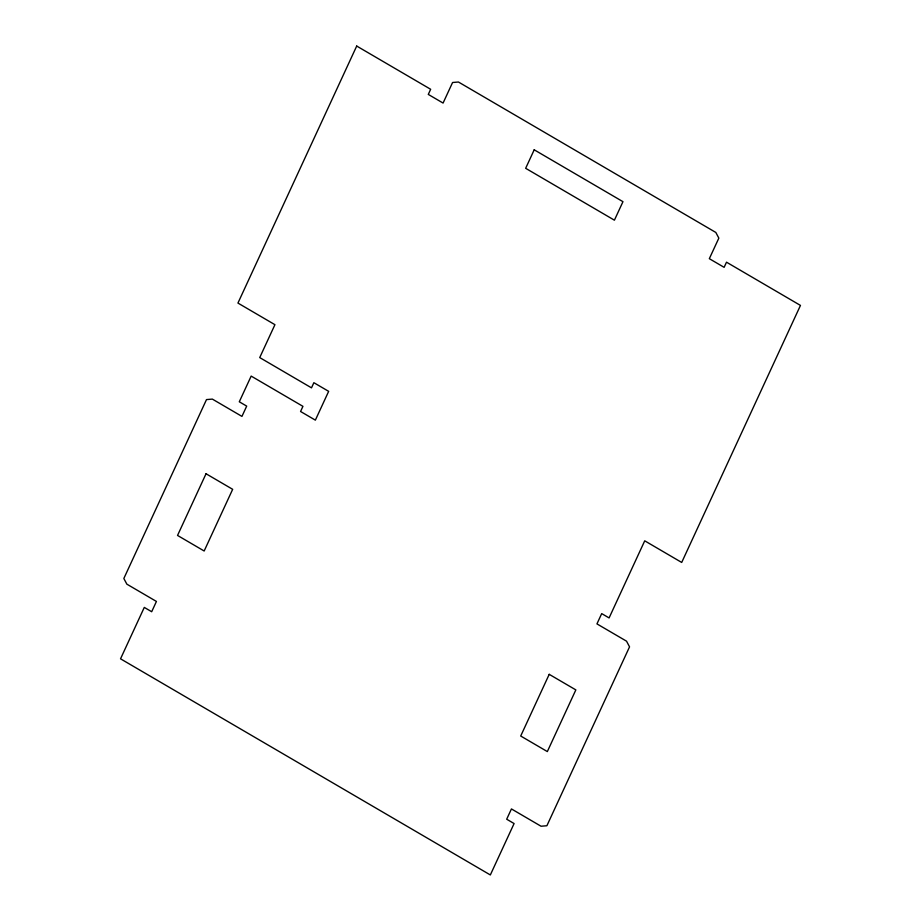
<?xml version="1.0" encoding="UTF-8"?>
<svg xmlns="http://www.w3.org/2000/svg" width="921" height="921" viewBox="0 0 921 921"><rect width="100%" height="100%" fill="white"/><g stroke="black" fill="none" stroke-linecap="round" stroke-linejoin="round"><path stroke-width="1.38" d="M356.703 46.05L237.94 303.067L274.93 324.687L259.722 357.578L311.494 387.845L313.865 382.699L328.659 391.344L315.362 420.137L300.568 411.491L302.94 406.345L251.168 376.09L239.299 401.786L246.69 406.115L241.947 416.396L212.36 399.104L206.5 399.587L123.84 578.48L126.856 584.156L156.432 601.448L151.689 611.728L144.286 607.411L120.536 658.814L490.34 874.95L514.091 823.547L506.688 819.218L511.443 808.937L541.03 826.229L546.89 825.746L629.55 646.853L626.533 641.177L596.946 623.885L601.701 613.605L609.092 617.933L644.723 540.823L681.701 562.443L800.464 305.415L726.508 262.186L724.125 267.332L709.331 258.686L718.841 238.125L715.824 232.449L458.439 82.015L452.579 82.499L443.082 103.06L428.288 94.414L430.66 89.279L356.703 46.05M206.039 473.751L177.546 535.435L204.163 551L232.668 489.316L206.039 473.751M534.203 149.801L525.661 168.301L614.411 220.177L622.964 201.676L534.203 149.801M549.215 674.333L520.71 736.017L547.339 751.582L575.844 689.898L549.215 674.333"/></g></svg>
